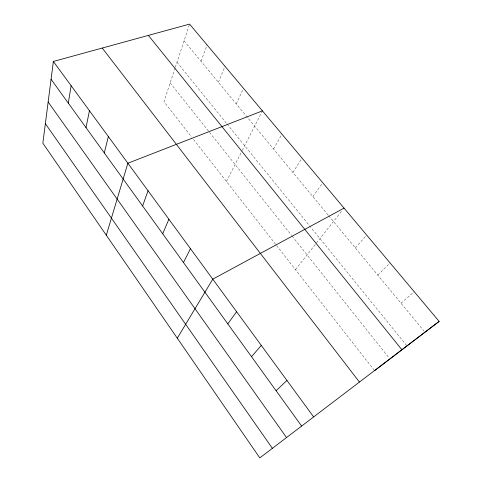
<?xml version="1.0" encoding="UTF-8"?>
<svg xmlns="http://www.w3.org/2000/svg" width="482" height="482" viewBox="0 0 482 482"><rect width="100%" height="100%" fill="white"/><g stroke="black" fill="none" stroke-linecap="round" stroke-linejoin="round"><path stroke-width="0.36" stroke-dasharray="2.41 1.81" d="M175.093 67.956L163.958 101.66L191.715 137.111M175.328 67.245L189.577 24.1M201 61.286L207.043 44.904M218.4 82.326L224.992 66.287M236.27 103.937L243.446 88.266M226.432 181.455L241.922 151.077M242.265 150.408L262.425 110.872M273.511 148.986L281.946 134.129M292.929 172.472L302.045 158.072M312.908 196.638L322.741 182.72M295.448 269.625L341.756 211.032M355.3 247.911L366.706 235.096M377.81 275.132L390.077 262.943M401.03 303.214L414.219 291.694M184.064 40.795L328.212 215.147M328.694 215.725L424.033 331.044M176.972 62.256L226.6 123.458M227.064 124.031L407.001 345.925M170.158 82.904L209.11 131.839M209.568 132.411L291.634 235.511M292.098 236.096L388.986 357.813M193.529 139.431L276.15 244.964M276.608 245.549L374.104 370.092"/><path stroke-width="0.72" d="M53.369 61.455L42.85 143.184L259.81 457.9L439.15 321.398L189.577 24.1L53.369 61.455L313.571 416.828M68.281 103.082L71.131 85.712M86.007 127.622L89.453 110.733M104.287 152.927L108.36 136.557M106.305 235.234L127.881 163.217L262.425 110.872M142.606 205.959L148.052 190.764M162.705 233.776L168.899 219.238M183.467 262.515L190.462 248.688M177.292 338.201L212.773 279.162L344.058 208.116M227.811 323.892L236.596 311.691M251.514 356.698L261.298 345.431M276.09 390.709L286.941 380.455M374.562 370.676L439.15 321.398M148.384 35.397L401.874 349.727M102.238 48.055L359.403 382.003M51.08 79.277L301.575 425.992M48.152 101.991L286.507 437.505M45.362 123.663L272.366 448.308"/></g></svg>
